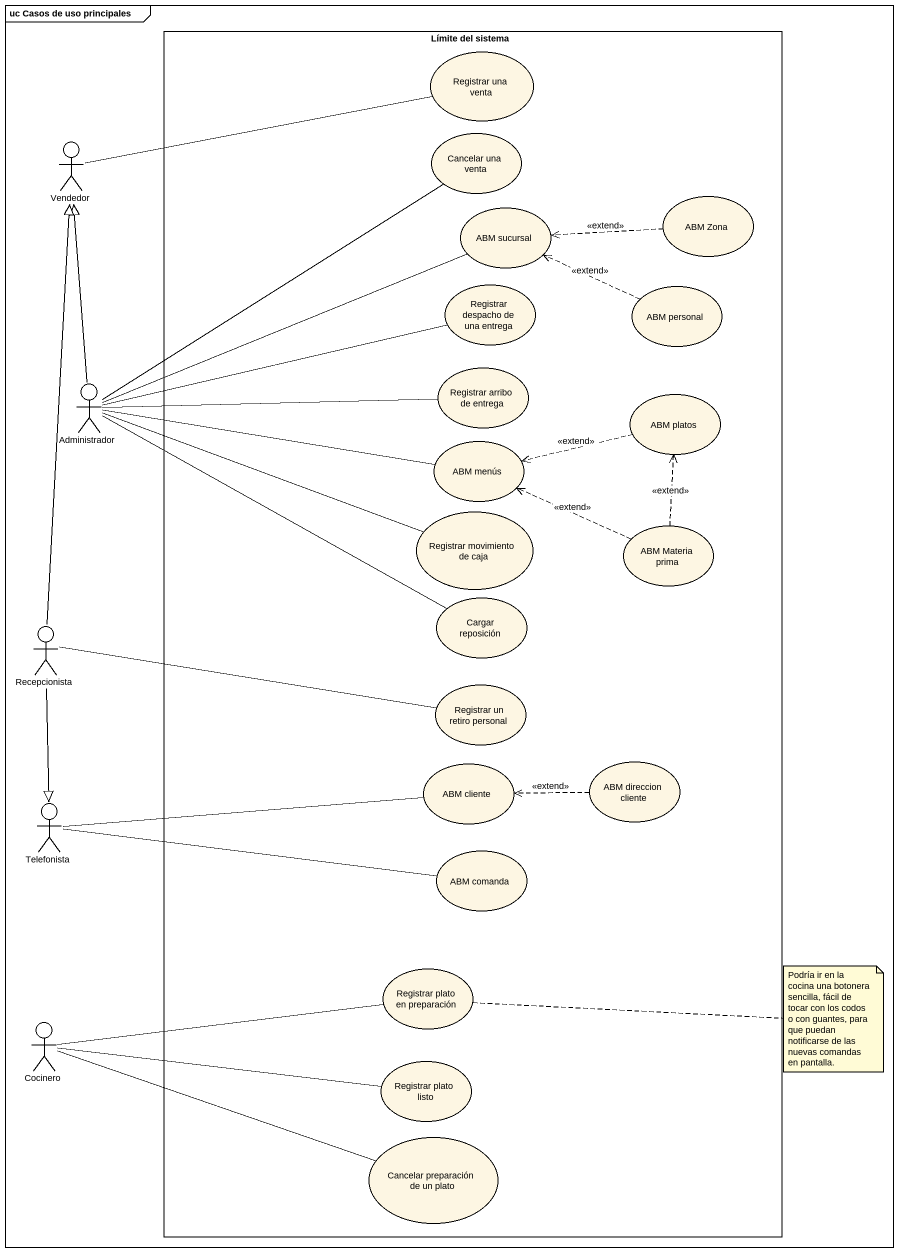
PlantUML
@startuml
mainframe uc Casos de uso principales
rectangle "Límite del sistema" as Límite_del_sistema {
  usecase "Registrar una venta" as Registrar_una_venta
  usecase "Cancelar una venta" as Cancelar_una_venta
  usecase "ABM Zona" as ABM_Zona
  usecase "ABM sucursal" as ABM_sucursal
  usecase "Registrar despacho de una entrega" as Registrar_despacho_de_una
  usecase "ABM personal" as ABM_personal
  usecase "Registrar arribo de entrega" as Registrar_arribo_de_entrega
  usecase "ABM platos" as ABM_platos
  usecase "ABM menús" as ABM_menús
  usecase "Registrar movimiento de caja" as Registrar_movimiento_de_caja
  usecase "ABM Materia prima" as ABM_Materia_prima
  usecase "Cargar reposición" as Cargar_reposición
  usecase "Registrar un retiro personal" as Registrar_un_retiro_personal
  usecase "ABM cliente" as ABM_cliente
  usecase "ABM direccion cliente" as ABM_direccion_cliente
  usecase "ABM comanda" as ABM_comanda
  usecase "Registrar plato en preparación" as Registrar_plato_en
  usecase "Registrar plato listo" as Registrar_plato_listo
  usecase "Cancelar preparación de un plato" as Cancelar_preparación_de_un
}
actor Vendedor
actor Administrador
actor Recepcionista
actor Telefonista
actor Cocinero
Vendedor -right- Registrar_una_venta
ABM_Zona .left.> ABM_sucursal : <<extend>>
ABM_personal .left.> ABM_sucursal : <<extend>>
Administrador -up-|> Vendedor
Administrador -up- Cancelar_una_venta
Administrador -right- ABM_sucursal
Administrador -right- Registrar_despacho_de_una
Administrador -right- Registrar_arribo_de_entrega
Administrador -right- ABM_menús
Administrador -right- Registrar_movimiento_de_caja
Administrador -right- Cargar_reposición
ABM_platos .left.> ABM_menús : <<extend>>
ABM_Materia_prima .up.> ABM_platos : <<extend>>
ABM_Materia_prima .left.> ABM_menús : <<extend>>
Recepcionista -up-|> Vendedor
Recepcionista -right- Registrar_un_retiro_personal
Recepcionista --|> Telefonista
ABM_direccion_cliente .left.> ABM_cliente : <<extend>>
Telefonista -right- ABM_cliente
Telefonista -right- ABM_comanda
Cocinero -right- Registrar_plato_en
Cocinero -right- Registrar_plato_listo
Cocinero -right- Cancelar_preparación_de_un
note right of Registrar_plato_en : Podría ir en la cocina una botonera sencilla, fácil de tocar con los codos o con guantes, para que puedan notificarse de las nuevas comandas en pantalla.
@enduml
